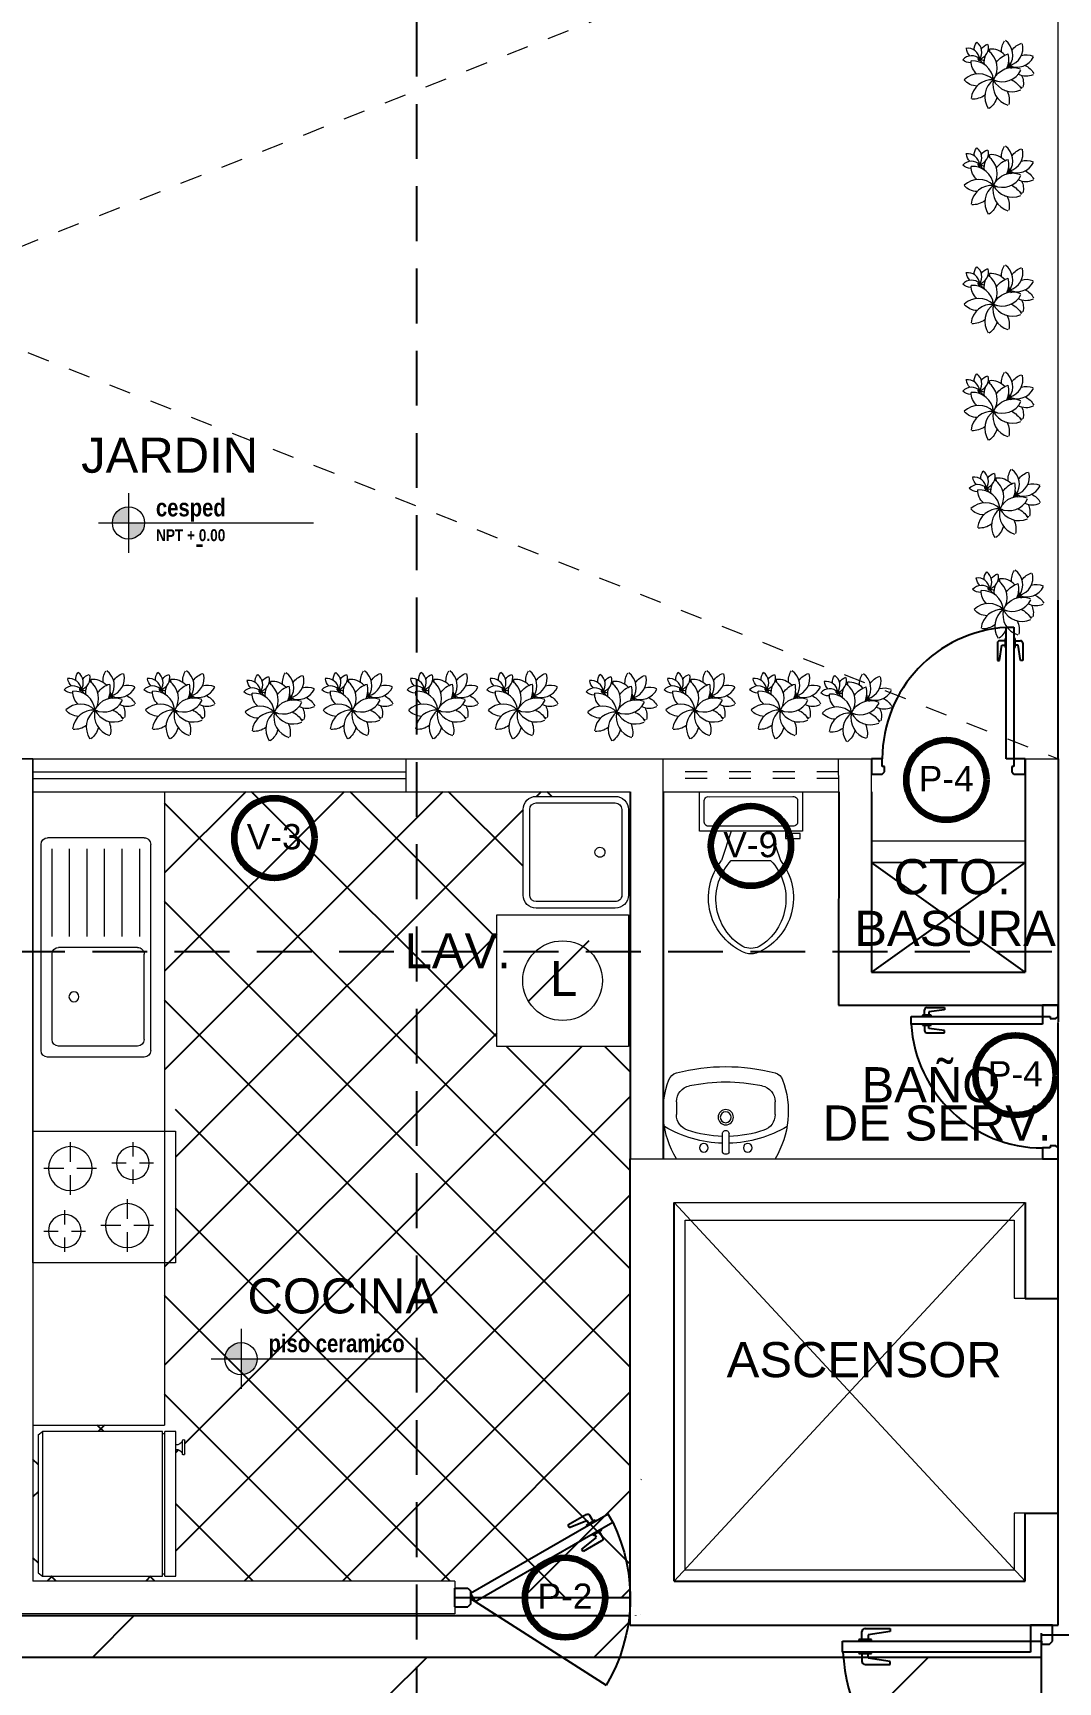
# Model space of a CAD drawing. Header units: millimetres. Extents: x 2204.1 to 2242.3, y 1175.1 to 1221.8.
# Drawn here: x 2216.97 to 2221.65, y 1198.23 to 1205.75 of the extents above; entities that cross this region are included whole.
import ezdxf
from ezdxf.enums import TextEntityAlignment as Align

# ---------------------------------------------------------------- set-up
doc = ezdxf.new("R2010")
doc.units = ezdxf.units.MM
doc.linetypes.add('HIDDEN', pattern=[0.375, 0.25, -0.125])
doc.linetypes.add('HIDDEN2', pattern=[0.1875, 0.125, -0.0625])
for name, color, linetype, lineweight in [('01', 1, 'Continuous', 5), ('area 1', 172, 'Continuous', 0), ('CLOSETS', 253, 'Continuous', 18), ('DETALLE SANITARIOS', 128, 'Continuous', 13), ('mobiliario', 2, 'Continuous', 18), ('MURO ALTO', 6, 'Continuous', 18), ('MURO BAJO', 3, 'Continuous', 18), ('puertas', 2, 'Continuous', 13), ('SANITARIOS', 122, 'Continuous', 18), ('TEXTO', 4, 'Continuous', 5), ('VIDRIOS', 124, 'Continuous', 18)]:
    doc.layers.add(name, color=color, linetype=linetype, lineweight=lineweight)
for name, color, linetype in [('02', 7, 'Continuous'), ('06', 6, 'Continuous'), ('08', 5, 'Continuous'), ('DETALLES PUERTAS', 8, 'Continuous'), ('muros', 1, 'Continuous'), ('Textura LINEAS', 253, 'HIDDEN2')]:
    doc.layers.add(name, color=color, linetype=linetype)
doc.styles.add('ROMAND', font='arial.ttf')
doc.styles.get("Standard").update_dxf_attribs({"font": 'arial.ttf'})
doc.styles.add('technicbold', font='techb___.ttf', dxfattribs={"height": 0.17})
doc.dimstyles.new('ARVIM', dxfattribs={"dimscale": 0.12, "dimtxt": 1, "dimasz": 1.25, "dimexe": 0.8, "dimexo": 1, "dimtad": 2, "dimtih": 1, "dimtoh": 1, "dimzin": 4, "dimdsep": 46, "dimtxsty": 'ROMAND', "dimblk": 'ARCHTICK', "dimcen": 0, "dimdle": 1, "dimclrd": 1, "dimclre": 1, "dimclrt": 251, "dimadec": 0, "dimazin": 0, "dimtfac": 1, "dimtix": 1, "dimtmove": 0, "dimatfit": 3, "dimldrblk": 'ARCHTICK', "dimfxl": 1, "dimarcsym": 0})

# ---------------------------------------------------------------- blocks, each defined once
blk = doc.blocks.new('p7')
at = {"layer": 'DETALLES PUERTAS', "color": 0, "linetype": 'ByBlock'}
for p, q in [((0.6139, 0.035), (0.6139, 0.635)), ((0.6139, 0.635), (0.6489, 0.635)), ((0.6489, 0.635), (0.6489, 0.035)), ((0.6089, 0.5832), (0.6089, 0.5432)), ((0.6139, 0.5832), (0.6089, 0.5832)), ((0.6539, 0.5832), (0.6489, 0.5832)), ((0.6539, 0.5432), (0.6539, 0.5832)), ((0.5739, 0.5632), (0.5739, 0.4832)), ((0.6089, 0.5732), (0.5839, 0.5732)), ((0.5839, 0.4832), (0.5939, 0.5532)), ((0.5939, 0.5532), (0.6089, 0.5532)), ((0.6089, 0.5432), (0.6139, 0.5432)), ((0.6489, 0.5432), (0.6539, 0.5432)), ((0.6539, 0.5732), (0.6789, 0.5732)), ((0.6689, 0.5532), (0.6539, 0.5532)), ((0.6789, 0.4832), (0.6689, 0.5532)), ((0.6889, 0.5632), (0.6889, 0.4832)), ((0.5739, 0.4832), (0.5839, 0.4832)), ((0.6889, 0.4832), (0.6789, 0.4832)), ((0.0489, 0.035), (0, 0.035)), ((0, 0.035), (0, -0.035)), ((0.0489, 0), (0.0489, 0.035)), ((0.0589, 0), (0.0489, 0)), ((0.0589, -0.025), (0.0589, 0)), ((0.6489, 0.035), (0.6139, 0.035)), ((0.6389, 0), (0.6389, -0.025)), ((0.6489, 0), (0.6389, 0)), ((0.6489, 0.035), (0.6489, 0)), ((0.7, 0.035), (0.6489, 0.035)), ((0.7, -0.035), (0.7, 0.035)), ((0, -0.035), (0.0489, -0.035)), ((0.0489, -0.035), (0.0589, -0.025)), ((0.6389, -0.025), (0.6489, -0.035)), ((0.6489, -0.035), (0.7, -0.035))]:
    blk.add_line(p, q, dxfattribs=at)
for centre, radius, start, end in [((0.6489, 0.035), 0.6, 93.3442, 180), ((0.5839, 0.5632), 0.01, 90, 180), ((0.6789, 0.5632), 0.01, 0, 90)]:
    blk.add_arc(centre, radius, start, end, dxfattribs=at)
blk = doc.blocks.new('BVCXX')
at = {"layer": 'mobiliario'}
for p, q in [((8.1577, -70.0342), (7.5577, -70.0342)), ((7.5577, -70.0342), (7.5577, -70.6842)), ((8.1577, -70.6842), (8.1577, -70.0342)), ((8.1577, -70.0842), (7.5577, -70.0842)), ((7.7277, -70.1342), (7.7277, -70.2242)), ((8.0127, -70.1342), (8.0127, -70.1992)), ((7.6977, -70.2542), (7.6077, -70.2542)), ((7.7277, -70.2842), (7.7277, -70.3742)), ((7.8477, -70.2542), (7.7577, -70.2542)), ((7.9827, -70.2292), (7.9177, -70.2292)), ((8.0127, -70.2592), (8.0127, -70.3242)), ((8.1077, -70.2292), (8.0427, -70.2292)), ((7.7027, -70.5092), (7.7027, -70.4442)), ((7.9877, -70.3942), (7.9877, -70.4842)), ((7.9577, -70.5142), (7.8677, -70.5142)), ((8.1077, -70.5142), (8.0177, -70.5142)), ((7.6077, -70.5392), (7.6727, -70.5392)), ((7.7027, -70.6342), (7.7027, -70.5692)), ((7.7327, -70.5392), (7.7977, -70.5392)), ((7.9877, -70.5442), (7.9877, -70.6342)), ((7.5577, -70.6842), (8.1577, -70.6842))]:
    blk.add_line(p, q, dxfattribs=at)
for centre, radius in [((7.7277, -70.2542), 0.1), ((8.0127, -70.2292), 0.075), ((7.9877, -70.5142), 0.1), ((7.7027, -70.5392), 0.075)]:
    blk.add_circle(centre, radius, dxfattribs=at)
blk = doc.blocks.new('puerta vai ven')
at = {"layer": '02'}
for p, q in [((656.305, 163.5864), (656.305, 163.5346)), ((656.379, 163.5864), (656.305, 163.5864)), ((656.379, 163.5864), (656.379, 163.5346)), ((656.305, 163.5346), (656.3156, 163.524)), ((656.3156, 163.524), (656.3684, 163.524)), ((656.3462, 163.524), (656.6918, 162.9817)), ((656.3684, 163.524), (656.379, 163.5346)), ((656.01, 163.0614), (656.0523, 163.1347)), ((656.0615, 163.1294), (656.0336, 163.06)), ((656.0523, 163.1347), (656.0615, 163.1294)), ((656.0368, 163.0337), (656.0139, 163.0469)), ((656.0526, 163.0612), (656.0315, 163.0246)), ((656.0336, 163.06), (656.0474, 163.052)), ((656.0572, 163.0585), (656.0526, 163.0612)), ((656.0727, 163.0008), (656.0939, 163.0374)), ((656.0939, 163.0374), (656.0893, 163.04)), ((656.1485, 163.0791), (656.1023, 163.0203)), ((656.1153, 163.0006), (656.1576, 163.0738)), ((656.1576, 163.0738), (656.1485, 163.0791)), ((656.0315, 163.0246), (656.0361, 163.0219)), ((656.0681, 163.0034), (656.0727, 163.0008)), ((656.078, 163.0099), (656.1009, 162.9967)), ((656.1023, 163.0203), (656.0886, 163.0282))]:
    blk.add_line(p, q, dxfattribs=at)
blk.add_lwpolyline([(656.326, 163.524), (656.358, 163.5055), (656.0408, 162.956), (656.0087, 162.9745)], close=True, dxfattribs=at)
for centre, radius, start, end in [((656.0192, 163.0561), 0.0106, 150, 240), ((656.3426, 163.5698), 0.6839, 243.81587, 300.7054), ((656.1062, 163.0059), 0.0106, 240, 330)]:
    blk.add_arc(centre, radius, start, end, dxfattribs=at)
blk = doc.blocks.new('A$C36C01319')
at = {"layer": '02', "xscale": 1.140943848105845, "yscale": 1.140943848105845, "zscale": 1.140943848105845, "rotation": 89.99999999996574}
blk.add_blockref('puerta vai ven', (186.6428, -748.4691), dxfattribs=at)
blk = doc.blocks.new('lav')
for p, q in [((0, 0.47), (0, -0.47)), ((0.47, 0.5), (0.03, 0.5)), ((0.5, 0.47), (0.5, -0.47)), ((0.05, 0.42), (0.05, 0.03)), ((0.44, 0.45), (0.08, 0.45)), ((0.47, 0.42), (0.47, 0.03)), ((0.44, 0), (0.08, 0)), ((0.05, -0.05), (0.05, -0.45)), ((0.13, -0.05), (0.13, -0.45)), ((0.21, -0.05), (0.21, -0.45)), ((0.29, -0.05), (0.29, -0.45)), ((0.37, -0.05), (0.37, -0.45)), ((0.45, -0.05), (0.45, -0.45)), ((0.47, -0.5), (0.03, -0.5))]:
    blk.add_line(p, q)
blk.add_circle((0.15, 0.225), 0.0227)
for centre, start, end in [((0.03, 0.47), 90, 180), ((0.47, 0.47), 0, 90), ((0.08, 0.42), 90, 180), ((0.44, 0.42), 0, 90), ((0.08, 0.03), 180, 270), ((0.44, 0.03), 270, 0), ((0.03, -0.47), 180, 270), ((0.47, -0.47), 270, 0)]:
    blk.add_arc(centre, 0.03, start, end)
blk = doc.blocks.new('_ARCHTICK')
at = {"color": 0, "linetype": 'ByBlock', "const_width": 0.15}
blk.add_lwpolyline([(-0.5, -0.5), (0.5, 0.5)], dxfattribs=at)
blk = doc.blocks.new('*D50')
at = {"layer": 'DEFPOINTS', "color": 0, "transparency": 16777216}
for p in [(2217.9557, 1202.4379), (2209.2671, 1202.2879), (2217.9557, 1202.2879)]:
    blk.add_point(p, dxfattribs=at)
at = {"layer": 'muros', "color": 1, "lineweight": -2, "transparency": 16777216}
for p, q in [((2209.2671, 1202.4379), (2209.2671, 1202.5879)), ((2209.2791, 1202.4379), (2209.1711, 1202.4379)), ((2209.2671, 1202.4379), (2209.2671, 1202.2879)), ((2209.2791, 1202.2879), (2209.1711, 1202.2879)), ((2209.2671, 1202.2879), (2209.2671, 1202.1379))]:
    blk.add_line(p, q, dxfattribs=at)
at = {"layer": 'muros', "color": 1, "lineweight": -2, "transparency": 16777216, "xscale": 0.15, "yscale": 0.15, "zscale": 0.15}
for p, rotation in [((2209.2671, 1202.4379), 270), ((2209.2671, 1202.2879), 90)]:
    blk.add_blockref('_ARCHTICK', p, dxfattribs=dict(at, rotation=rotation))
at = {"layer": 'muros', "color": 251, "lineweight": 200, "transparency": 16777216, "insert": (2209.0866, 1202.3629), "char_height": 0.12, "attachment_point": 5, "style": 'ROMAND'}
blk.add_mtext('.15', dxfattribs=at)
blk = doc.blocks.new('Arb-ch-p')
for points in [[(0.109, 0.201, -0.183994), (0.125, 0.269, 0.04513)], [(0.149, 0.134, 0.438597), (0.125, 0.269)], [(-0.133, 0.051, -0.167274), (-0.18, 0.151, 0.04513)], [(0, 0, 0.403598), (-0.175, 0.157, -0.04513)], [(-0.069, 0.125, -0.21109), (-0.035, 0.233)], [(0, 0, 0.403598), (-0.033, 0.233, -0.04513)], [(0, 0, 0.403598), (0.125, 0.199, -0.04513)], [(0.027, 0.14, -0.226321), (0.125, 0.199)], [(0.149, 0.134, 0.146284), (0.113, 0.09, -0.04513)], [(0.149, 0.134, -0.043359), (0.132, 0.135, 0.04513)], [(0.149, 0.134, -0.043359), (0.136, 0.145, 0.04513)], [(0.149, 0.134, -0.043359), (0.136, 0.124, 0.04513)], [(0.149, 0.134, 0.100856), (0.146, 0.095, -0.04513)], [(0.149, 0.134, -0.043359), (0.146, 0.151, 0.04513)], [(0.149, 0.134, -0.043359), (0.146, 0.117, 0.04513)], [(0.149, 0.134, 0.434864), (0.219, 0.256)], [(0.149, 0.134, 0.403598), (0.28, 0.177, -0.04513)], [(0.149, 0.134, -0.043359), (0.158, 0.149, 0.04513)], [(0.149, 0.134, -0.043359), (0.165, 0.14, 0.04513)], [(0.149, 0.134, 0.403598), (0.276, 0.083, -0.04513)], [(0.149, 0.134, -0.043359), (0.157, 0.119, 0.04513)], [(0.149, 0.134, -0.043359), (0.165, 0.128, 0.04513)], [(0.165, 0.216, -0.167274), (0.218, 0.253, 0.04513)], [(0.214, 0.187, -0.226321), (0.28, 0.177)], [(0, 0, 0.403598), (-0.235, 0.008, -0.04513)], [(-0.135, -0.047, -0.167274), (-0.235, 0, 0.04513)], [(0, 0, 0.403598), (-0.185, -0.145, -0.04513)], [(0, 0, -0.043359), (-0.029, 0.001, 0.04513)], [(0, 0, -0.043359), (-0.023, -0.018, 0.04513)], [(0, 0, -0.043359), (-0.022, 0.019, 0.04513)], [(0, 0, 0.403598), (0.11, -0.208, -0.04513)], [(0, 0, -0.043359), (-0.006, -0.029, 0.04513)], [(0, 0, -0.043359), (-0.005, 0.029, 0.04513)], [(0, 0, 0.414018), (0.225, 0.076)], [(0, 0, -0.043359), (0.015, 0.025, 0.04513)], [(0, 0, -0.043359), (0.028, 0.01, 0.04513)], [(0, 0, -0.043359), (0.027, -0.011, 0.04513)], [(0.111, 0.09, -0.110777), (0.185, 0.092, 0.04513)], [(0.211, -0.062, 0.233737), (0.24, 0.068)], [(0.215, 0.059, -0.01296), (0.24, 0.068)], [(0.232, 0.133, -0.167274), (0.278, 0.087, 0.04513)], [(-0.074, -0.123, -0.167274), (-0.18, -0.151, 0.04513)], [(0, 0, 0.403598), (-0.049, -0.23, -0.04513)], [(-0.07, -0.103, 0.005323), (-0.073, -0.105, -0.04513)], [(-0.072, -0.112, -0.001273), (-0.073, -0.112, 0.04513)], [(0, 0, -0.403598), (0.118, -0.204, 0.04513)], [(0.108, -0.094, 0.163977), (0.225, -0.087)], [(0.132, -0.112, -0.043359), (0.112, -0.128, 0.04513)], [(0.132, -0.112, -0.043359), (0.113, -0.095, 0.04513)], [(0.132, -0.112, 0.042709), (0.113, -0.095, -0.04513)], [(0.132, -0.112, 0.030163), (0.114, -0.111, -0.04513)], [(0.132, -0.112, -0.029621), (0.115, -0.112, 0.04513)], [(0.132, -0.112, 0.030874), (0.118, -0.123, -0.04513)], [(0.132, -0.112, -0.043359), (0.127, -0.137, 0.04513)], [(0.132, -0.112, 0.403598), (0.229, -0.293, -0.04513)], [(0.132, -0.112, -0.022933), (0.13, -0.099, 0.04513)], [(0.132, -0.112, 0.022349), (0.131, -0.099, -0.04513)], [(0.132, -0.112, 0.403598), (0.327, -0.049, -0.04513)], [(0.132, -0.112, 0.024355), (0.14, -0.1, -0.04513)], [(0.132, -0.112, -0.023455), (0.139, -0.1, 0.04513)], [(0.132, -0.112, 0.05643), (0.163, -0.1, -0.04513)], [(0.132, -0.112, -0.043359), (0.156, -0.104, 0.04513)], [(0.132, -0.112, -0.043359), (0.156, -0.121, 0.04513)], [(0.132, -0.112, -0.043359), (0.145, -0.134, 0.04513)], [(0.132, -0.112, 0.403598), (0.322, -0.189, -0.04513)], [(0.143, -0.003, -0.172591), (0.225, -0.087)], [(0.229, -0.033, -0.167274), (0.325, -0.042, 0.04513)], [(0.257, -0.114, -0.167274), (0.325, -0.182, 0.04513)], [(0.022, -0.141, -0.167274), (-0.041, -0.232, 0.04513)], [(-0.025, -0.219, 0.033271), (-0.029, -0.238, -0.04513)], [(0.068, -0.219, -0.167274), (-0.025, -0.244, 0.04513)], [(0.024, -0.144, 0.007513), (0.021, -0.147, -0.04513)], [(0.074, -0.191, 0.217553), (0.09, -0.312, -0.04513)], [(0.152, -0.235, -0.167274), (0.097, -0.314, 0.04513)], [(0.226, -0.194, -0.167274), (0.235, -0.289, 0.04513)]]:
    blk.add_lwpolyline(points, format="xyb")
blk = doc.blocks.new('Nivel')
at = {"layer": '01', "ltscale": 0.8}
h = blk.add_hatch(color=256, dxfattribs=at)
h.paths.add_polyline_path([(0, 0), (0, 0.14, 0.414214), (-0.14, 0)])
h.paths.add_polyline_path([(0, 0), (0, -0.14, 0.414214), (0.14, 0)])
for p, q in [((0, 0.26), (0, -0.26)), ((-0.26, 0), (1.606, 0)), ((0, 0), (0, 0)), ((0, 0), (0, 0))]:
    blk.add_line(p, q, dxfattribs=at)
blk.add_circle((0, 0), 0.14, dxfattribs=at)
blk = doc.blocks.new('REFR')
for p, q in [((-23.389, 640.2379), (-23.369, 640.2529)), ((-23.389, 639.6164), (-23.389, 640.2379)), ((-23.369, 640.2529), (-22.8279, 640.2529)), ((-23.369, 639.6014), (-23.369, 640.2529)), ((-22.8279, 640.2529), (-22.8279, 639.6014)), ((-22.8279, 640.2429), (-22.8179, 640.2429)), ((-22.8179, 640.2529), (-22.8179, 639.6014)), ((-22.8179, 640.2529), (-22.7679, 640.2529)), ((-22.7679, 640.2529), (-22.7679, 639.6014)), ((-22.7379, 639.7014), (-22.7379, 639.6414)), ((-22.7279, 639.7014), (-22.7279, 639.6414)), ((-23.389, 639.6164), (-23.369, 639.6014)), ((-22.8279, 639.6014), (-23.369, 639.6014)), ((-22.8179, 639.6114), (-22.8279, 639.6114)), ((-22.7679, 639.6014), (-22.8179, 639.6014))]:
    blk.add_line(p, q)
for centre, radius, start, end in [((-22.7668, 639.7122), 0.0308, 267.90001, 339.48012), ((-22.7329, 639.7014), 0.005, 0, 180), ((-22.7668, 639.6306), 0.0308, 20.51988, 92.09999), ((-22.7329, 639.6414), 0.005, 180, 0)]:
    blk.add_arc(centre, radius, start, end)
blk = doc.blocks.new('KIUN')
at = {"layer": '01'}
for p, q in [((434.6911, -123.4753), (434.3311, -123.4753)), ((434.6911, -123.5053), (434.3311, -123.5053)), ((434.2711, -123.5353), (434.2711, -123.9253)), ((434.3011, -123.5353), (434.3011, -123.9253)), ((434.7211, -123.9253), (434.7211, -123.5353)), ((434.7511, -123.9253), (434.7511, -123.5353)), ((434.3311, -123.9553), (434.6911, -123.9553)), ((434.3311, -123.9853), (434.6911, -123.9853))]:
    blk.add_line(p, q, dxfattribs=at)
for centre, major_axis, start_param, end_param in [((434.3311, -123.5353), (-0.0424, 0.0424), -0.785398, 0.785398), ((434.3311, -123.5353), (-0.0212, 0.0212), -0.785398, 0.785398), ((434.6911, -123.5353), (-0.0424, 0.0424), 3.926991, 5.497787), ((434.6911, -123.5353), (-0.0212, 0.0212), 3.926991, 5.497787), ((434.4011, -123.7303), (0.0161, 0.0161), 5.497787, 8.63938), ((434.4011, -123.7303), (-0.0161, 0.0161), 0.785398, 3.926991), ((434.3311, -123.9253), (0.0424, 0.0424), 2.356194, 3.926991), ((434.3311, -123.9253), (0.0212, 0.0212), 2.356194, 3.926991), ((434.6911, -123.9253), (0.0424, 0.0424), 3.926991, 5.497787), ((434.6911, -123.9253), (0.0212, 0.0212), 3.926991, 5.497787)]:
    blk.add_ellipse(centre, major_axis=major_axis, ratio=1, start_param=start_param, end_param=end_param, dxfattribs=at)
blk = doc.blocks.new('WES')
at = {"layer": 'DETALLE SANITARIOS', "color": 2}
for p, q in [((-2.2835, -74.7943), (-2.2835, -74.7046)), ((-2.7203, -74.8503), (-2.6755, -74.8503)), ((-2.7203, -74.8727), (-2.7203, -74.8503)), ((-2.6531, -74.8727), (-2.7203, -74.8727)), ((-2.6755, -74.8503), (-2.6755, -74.8391)), ((-2.6531, -74.8391), (-2.6531, -74.8727)), ((-2.5859, -74.8391), (-2.6307, -74.9735)), ((-2.4067, -74.8391), (-2.3619, -74.9735)), ((-2.4067, -74.9735), (-2.5859, -74.9735))]:
    blk.add_line(p, q, dxfattribs=at)
blk.add_lwpolyline([(-2.2611, -74.8391), (-2.2611, -74.6598), (-2.7315, -74.6598), (-2.7315, -74.8391)], close=True, dxfattribs=at)
for points in [[(-2.7091, -74.7046), (-2.7091, -74.7943)], [(-2.3059, -74.6822), (-2.6867, -74.6822)], [(-2.6867, -74.8167), (-2.3059, -74.8167)]]:
    blk.add_lwpolyline(points, dxfattribs=at)
for centre, radius, start, end in [((-2.6895, -74.7018), 0.0198, 81.8699, 188.1301), ((-2.3031, -74.7018), 0.0198, 351.8699, 98.1301), ((-2.6895, -74.7971), 0.0198, 171.8699, 278.1301), ((-2.3031, -74.7971), 0.0198, 261.8699, 8.1301), ((-2.4175, -75.1433), 0.2726, 141.46911, 247.97143), ((-2.4022, -75.1486), 0.2538, 136.36773, 238.94682), ((-2.5751, -75.1433), 0.2726, 292.02843, 38.53071), ((-2.5904, -75.1486), 0.2538, 301.05301, 43.63209), ((-2.4963, -75.2843), 0.0896, 245.73182, 294.26817), ((-2.4963, -75.3095), 0.0896, 254.86053, 285.13947)]:
    blk.add_arc(centre, radius, start, end, dxfattribs=at)
blk = doc.blocks.new('OLKIJ')
at = {"layer": 'mobiliario'}
for p, q in [((539.6364, -168.067), (539.6364, -168.517)), ((539.896, -168.067), (539.8374, -168.067)), ((539.6664, -168.277), (539.7504, -168.277)), ((539.6664, -168.307), (539.7504, -168.307)), ((539.8374, -168.517), (539.896, -168.517))]:
    blk.add_line(p, q, dxfattribs=at)
at = {"layer": 'mobiliario', "extrusion": (0, 0, -1)}
for centre, major_axis, start_param, end_param in [((539.8516, -168.4205), (0.2926, 0.2926), -1.332225, -0.427649), ((540.254, -168.292), (-0.3872, 0.3872), 5.52518, 6.033719), ((539.979, -168.0797), (0.0354, 0.0354), -0.427649, 0.528882), ((539.8374, -168.142), (-0.053, 0.053), 5.82106, 7.068583), ((539.896, -168.142), (0.053, 0.053), -0.785398, 0.581791), ((539.1696, -168.292), (-0.6271, 0.6271), 2.099679, 2.61271), ((539.6864, -168.192), (-0.0141, 0.0141), 5.497787, 11.780972), ((540.2851, -168.292), (-0.3869, 0.3869), 5.525204, 5.82106), ((539.1696, -168.292), (0.5776, 0.5776), 0.581791, 0.989005), ((539.8254, -168.292), (-0.0247, 0.0247), 5.497787, 11.780972), ((539.8254, -168.292), (-0.0177, 0.0177), 5.497787, 11.780972), ((539.8254, -168.292), (-0.0177, 0.0177), 5.497787, 11.780972), ((539.6726, -168.292), (0.0115, 0.0115), 2.750986, 5.102996), ((540.254, -168.292), (0.3872, 0.3872), 3.391059, 3.899598), ((540.2851, -168.292), (0.3869, 0.3869), 3.603718, 3.899574), ((539.7504, -168.292), (-0.0106, 0.0106), 0.785398, 3.926991), ((539.6864, -168.392), (0.0141, 0.0141), 3.926991, 10.210176), ((539.8374, -168.442), (0.053, 0.053), 2.356194, 3.603718), ((539.896, -168.442), (-0.053, 0.053), 2.559801, 3.926991), ((539.8516, -168.1634), (-0.2926, 0.2926), 3.569242, 4.473817), ((539.979, -168.5043), (-0.0354, 0.0354), 2.61271, 3.569242)]:
    blk.add_ellipse(centre, major_axis=major_axis, ratio=1, start_param=start_param, end_param=end_param, dxfattribs=at)

msp = doc.modelspace()

# ---------------------------------------------------------------- linework, layer by layer
at = {"layer": '01', "ltscale": 8}
for p, q in [((2219.8952, 1200.4147), (2221.4953, 1198.6883)), ((2221.4953, 1200.4147), (2219.8952, 1198.6883)), ((2221.4953, 1199.9774), (2221.4453, 1199.9774)), ((2221.4953, 1198.9991), (2221.4453, 1198.9991))]:
    msp.add_line(p, q, dxfattribs=at)
at = {"layer": '01'}
for points in [[(2220.7952, 1202.0646), (2221.4953, 1202.0646)], [(2220.7952, 1201.9646), (2221.4953, 1201.9646)]]:
    msp.add_lwpolyline(points, dxfattribs=at)
at = {"layer": '01', "ltscale": 8}
msp.add_lwpolyline([(2221.4453, 1198.9991), (2221.4453, 1198.7383), (2219.9453, 1198.7383), (2219.9453, 1200.3347), (2221.4453, 1200.3347), (2221.4453, 1199.9791)], dxfattribs=at)
at = {"layer": '06', "ltscale": 8}
for p, q in [((2221.4953, 1202.4379), (2221.4953, 1201.4646)), ((2221.6453, 1202.4379), (2221.6453, 1201.2385)), ((2219.6952, 1198.4883), (2219.6952, 1200.6147)), ((2221.6453, 1199.9774), (2221.6453, 1200.6147)), ((2219.8952, 1198.6883), (2219.8952, 1200.4147)), ((2221.4953, 1200.4147), (2221.4953, 1199.9774)), ((2219.8952, 1198.6883), (2221.4953, 1198.6883)), ((2219.6952, 1198.4883), (2221.6453, 1198.4883))]:
    msp.add_line(p, q, dxfattribs=at)
at = {"layer": '06'}
for p, q in [((2219.6952, 1202.2878), (2219.6952, 1201.2384)), ((2219.8451, 1202.288), (2219.8451, 1201.3847)), ((2220.6453, 1202.288), (2220.6452, 1201.3147)), ((2220.7952, 1202.2878), (2220.7952, 1201.4646)), ((2220.7952, 1201.4646), (2221.4953, 1201.4646)), ((2219.8451, 1201.3847), (2219.8451, 1200.6147)), ((2220.6452, 1201.3146), (2221.6453, 1201.3146)), ((2220.6452, 1201.3146), (2221.6453, 1201.3146)), ((2219.6952, 1201.2384), (2219.6952, 1200.6147)), ((2221.6453, 1198.4883), (2221.6453, 1198.9991)), ((2219.7395, 1198.5383), (2219.7395, 1198.5383))]:
    msp.add_line(p, q, dxfattribs=at)
at = {"layer": '06', "ltscale": 8}
for points in [[(2221.4953, 1199.9774), (2221.6453, 1199.9774)], [(2221.4953, 1198.6883), (2221.4953, 1198.9991)], [(2221.4953, 1198.9991), (2221.6453, 1198.9991)]]:
    msp.add_lwpolyline(points, dxfattribs=at)
at = {"layer": '08', "color": 252, "linetype": 'HIDDEN'}
for p, q in [((2218.7225, 1185.6733), (2218.7225, 1218.4182)), ((2206.3677, 1201.5593), (2239.039, 1201.5593))]:
    msp.add_line(p, q, dxfattribs=at)
at = {"layer": '08', "ltscale": 2}
for points in [[(2221.4953, 1201.9646), (2220.7952, 1201.4646)], [(2221.4953, 1201.4646), (2220.7952, 1201.9646)]]:
    msp.add_lwpolyline(points, dxfattribs=at)
at = {"layer": 'area 1'}
msp.add_lwpolyline([(2221.4953, 1201.4646), (2221.4953, 1201.9646), (2220.7952, 1201.9646), (2220.7952, 1201.4646)], close=True, dxfattribs=at)
at = {"layer": 'CLOSETS'}
msp.add_line((2221.6453, 1201.2347), (2221.6453, 1206.6379), dxfattribs=at)
at = {"layer": 'mobiliario'}
for p, q in [((2217.5719, 1202.288), (2217.5719, 1200.7398)), ((2217.5719, 1200.4398), (2217.5719, 1199.3999)), ((2216.9719, 1199.3999), (2217.5719, 1199.3999))]:
    msp.add_line(p, q, dxfattribs=at)
msp.add_lwpolyline([(2219.0866, 1201.1266), (2219.0866, 1201.7266), (2219.6866, 1201.7265), (2219.6866, 1201.1265)], close=True, dxfattribs=at)
msp.add_circle((2219.3866, 1201.4265), 0.1816, dxfattribs=at)
at = {"layer": 'MURO ALTO'}
for p, q in [((2213.7953, 1202.4376), (2216.9719, 1202.4376)), ((2216.9719, 1202.4376), (2213.7953, 1202.4376)), ((2216.9719, 1202.4376), (2216.9719, 1201.2383)), ((2216.9719, 1201.8568), (2216.9719, 1202.4376)), ((2218.6719, 1202.4379), (2220.8442, 1202.4379)), ((2218.6719, 1202.4379), (2218.6719, 1202.2878)), ((2219.8451, 1202.288), (2219.8452, 1202.4379)), ((2220.6453, 1202.2879), (2220.6452, 1202.4379)), ((2220.7952, 1202.2878), (2220.7952, 1202.4379)), ((2221.4953, 1202.4379), (2221.6453, 1202.4379)), ((2218.6719, 1202.2878), (2219.6952, 1202.2878)), ((2219.8451, 1202.2878), (2220.6453, 1202.2878)), ((2216.9719, 1200.6572), (2216.9719, 1201.8568)), ((2216.9719, 1201.2383), (2216.9719, 1198.6889)), ((2219.6952, 1200.6147), (2221.6453, 1200.6147)), ((2219.8952, 1200.4147), (2221.4953, 1200.4147)), ((2218.8959, 1198.6889), (2216.9719, 1198.6889)), ((2218.8959, 1198.6889), (2218.8959, 1198.5389)), ((2216.9719, 1198.5389), (2216.7709, 1198.5389)), ((2218.8959, 1198.5389), (2216.9719, 1198.5389))]:
    msp.add_line(p, q, dxfattribs=at)
at = {"layer": 'MURO BAJO'}
for p, q in [((2216.9719, 1202.4379), (2218.6719, 1202.4379)), ((2216.9719, 1202.2878), (2218.6719, 1202.2878))]:
    msp.add_line(p, q, dxfattribs=at)
at = {"layer": 'muros', "lineweight": 200}
for centre in [(2221.1363, 1202.3416), (2218.0724, 1202.0767), (2220.2451, 1202.0409), (2221.4515, 1200.9956), (2219.3979, 1198.6139)]:
    msp.add_circle(centre, 0.1824, dxfattribs=at)
at = {"layer": 'TEXTO', "color": 3, "lineweight": 35}
msp.add_line((2217.7177, 1203.4099), (2217.7447, 1203.4099), dxfattribs=at)
at = {"layer": 'Textura LINEAS', "color": 8, "linetype": 'Continuous', "ltscale": 8}
for p, q in [((2221.6453, 1202.438), (2221.6453, 1203.1609)), ((2218.8398, 1202.288), (2217.5719, 1201.0201)), ((2218.3908, 1202.288), (2217.5719, 1201.4691)), ((2217.9417, 1202.288), (2217.5719, 1201.9182)), ((2219.6952, 1200.1126), (2217.5719, 1202.2359)), ((2219.0866, 1201.1702), (2217.9688, 1202.288)), ((2219.0866, 1201.6192), (2218.4179, 1202.288)), ((2219.2066, 1201.9482), (2218.8669, 1202.288)), ((2219.2888, 1202.288), (2219.2677, 1202.2669)), ((2219.337, 1202.2669), (2219.3159, 1202.288)), ((2219.2066, 1202.2058), (2217.6219, 1200.6211)), ((2219.6952, 1199.6636), (2217.5719, 1201.7868)), ((2219.0866, 1201.6367), (2217.5719, 1200.1221)), ((2219.5068, 1201.6079), (2219.2313, 1201.3324)), ((2219.6952, 1199.2146), (2217.5719, 1201.3378)), ((2219.6952, 1201.3473), (2219.6866, 1201.3387)), ((2219.0866, 1201.1877), (2217.5719, 1199.6731)), ((2221.6453, 1200.5347), (2221.6453, 1201.2347)), ((2219.4744, 1201.1265), (2217.6637, 1199.3159)), ((2219.6952, 1200.5616), (2219.1303, 1201.1266)), ((2219.6952, 1201.0106), (2219.5793, 1201.1265)), ((2219.6952, 1200.8983), (2217.6233, 1198.8264)), ((2218.8684, 1199.5923), (2217.6219, 1200.8388)), ((2219.6952, 1200.4493), (2217.9348, 1198.6889)), ((2219.3979, 1198.6139), (2217.6219, 1200.3898)), ((2218.8738, 1198.6889), (2217.5719, 1199.9908)), ((2219.6952, 1200.0003), (2218.3838, 1198.6889)), ((2221.6453, 1198.9991), (2221.6453, 1199.9774)), ((2218.4248, 1198.6889), (2217.5719, 1199.5418)), ((2219.6952, 1199.5513), (2218.8328, 1198.6889)), ((2219.6952, 1198.7656), (2218.8684, 1199.5923)), ((2217.2944, 1199.3703), (2217.2648, 1199.3999)), ((2217.2987, 1199.3999), (2217.2692, 1199.3703)), ((2216.9951, 1199.2206), (2216.9719, 1199.2438)), ((2217.6353, 1199.2875), (2217.6233, 1199.2754)), ((2216.9951, 1199.0963), (2216.9719, 1199.0731)), ((2219.6952, 1199.1023), (2219.2068, 1198.6139)), ((2219.7453, 1199.1524), (2219.743, 1199.15)), ((2217.9758, 1198.6889), (2217.6233, 1199.0414)), ((2216.9951, 1198.7716), (2216.9719, 1198.7947)), ((2217.0593, 1198.7114), (2217.0367, 1198.6889)), ((2217.0778, 1198.6889), (2217.0553, 1198.7114)), ((2217.5083, 1198.7114), (2217.4858, 1198.6889)), ((2217.5268, 1198.6889), (2217.5043, 1198.7114)), ((2219.6952, 1198.6533), (2219.6558, 1198.6139)), ((2223.9205, 1198.4418), (2221.5703, 1198.4418))]:
    msp.add_line(p, q, dxfattribs=at)
at = {"layer": 'Textura LINEAS', "linetype": 'ByBlock'}
for p, q in [((2218.8959, 1198.6139), (2219.6952, 1198.6139)), ((2212.8953, 1198.5327), (2219.6952, 1198.5327)), ((2217.2447, 1198.3423), (2217.4352, 1198.5328)), ((2219.5307, 1198.3423), (2219.6952, 1198.5068)), ((2219.7211, 1198.5327), (2219.7212, 1198.5328)), ((2221.5703, 1197.4885), (2221.5703, 1198.4517)), ((2212.8953, 1198.3422), (2221.5703, 1198.3422)), ((2218.5782, 1198.1518), (2218.7687, 1198.3423)), ((2220.8642, 1198.1518), (2221.0547, 1198.3423))]:
    msp.add_line(p, q, dxfattribs=at)
at = {"layer": 'VIDRIOS', "linetype": 'HIDDEN2', "ltscale": 0.7}
for p, q in [((2210.9953, 1206.6379), (2221.6453, 1202.4379)), ((2221.6453, 1206.6379), (2210.9953, 1202.4379)), ((2220.6453, 1202.3784), (2219.8452, 1202.3784)), ((2220.6453, 1202.3484), (2219.8452, 1202.3484))]:
    msp.add_line(p, q, dxfattribs=at)
at = {"layer": 'VIDRIOS'}
for p, q in [((2216.9719, 1202.378), (2218.6719, 1202.378)), ((2216.9719, 1202.348), (2218.6719, 1202.348))]:
    msp.add_line(p, q, dxfattribs=at)

# ---------------------------------------------------------------- block references
at = {"extrusion": (0, 0, -1), "zscale": -1, "rotation": 90.00000000000004}
msp.add_blockref('BVCXX', (-2287.6562, 1192.5821), dxfattribs=at)
at = {"layer": '01', "xscale": 0.5247559576633212, "yscale": 0.5247559576633212, "zscale": 0.8073168571284746}
for p in [(2217.4074, 1203.5134), (2217.9206, 1199.7026)]:
    msp.add_blockref('Nivel', p, dxfattribs=at)
at = {"layer": '06', "xscale": -1, "rotation": 179.9999681969316}
msp.add_blockref('A$C36C01319', (2218.8959, 1198.9941), dxfattribs=at)
at = {"layer": 'CLOSETS', "color": 251, "xscale": 0.5653969477402442, "yscale": 0.5653969477402442, "zscale": 0.5653969477402442, "rotation": 81.73414390060292}
for p in [(2221.3511, 1205.5338), (2221.3511, 1205.0524), (2221.3511, 1204.5103), (2221.3511, 1204.0222), (2221.381, 1203.5781), (2221.3964, 1203.1188), (2217.2546, 1202.6601), (2217.618, 1202.6601), (2218.0729, 1202.651), (2218.4289, 1202.6601), (2218.8181, 1202.6601), (2219.1815, 1202.6601), (2219.6342, 1202.651), (2219.9902, 1202.6601), (2220.3795, 1202.6601), (2220.704, 1202.6472)]:
    msp.add_blockref('Arb-ch-p', p, dxfattribs=at)
at = {"layer": 'mobiliario', "extrusion": (0, 0, -1)}
for name, p, xscale, yscale, zscale, rotation in [('lav', (-2217.0087, 1201.5779), 0.999974999576807, 0.999974999576807, -0.999974999576807, 180), ('REFR', (-2240.6524, 1846.2508), 1.011380793526768, 1.011380793526768, -1.011380793526768, 180.0001880668545)]:
    msp.add_blockref(name, p, dxfattribs=dict(at, xscale=xscale, yscale=yscale, zscale=zscale, rotation=rotation))
at = {"layer": 'muros', "lineweight": 200, "xscale": -1, "rotation": 359.999431680238}
msp.add_blockref('KIUN', (2653.9589, 1325.7378), dxfattribs=at)
at = {"layer": 'muros', "rotation": 90}
msp.add_blockref('OLKIJ', (2051.8385, 660.9783), dxfattribs=at)
at = {"layer": 'puertas', "extrusion": (0, 0, -1)}
for p, xscale, yscale, zscale, rotation in [((-2220.7952, 1202.4029), -1.000092477239518, 1.000092477239518, -1.000092477239518, 0.0012439936064457), ((-2221.6102, 1200.6147), -1.000008563847324, 1.000008563847324, -1.000008563847324, 270.0012439936064), ((-2221.5703, 1197.4885), -1.428561223144349, 1.428561223144349, -1.428561223144349, 270)]:
    msp.add_blockref('p7', p, dxfattribs=dict(at, xscale=xscale, yscale=yscale, zscale=zscale, rotation=rotation))
at = {"layer": 'SANITARIOS', "xscale": -1, "rotation": 0.0253774334302737}
msp.add_blockref('WES', (2217.7158, 1276.9465), dxfattribs=at)

# ---------------------------------------------------------------- texts
for s, p in [('JARDIN', (2217.595, 1203.7424)), ('CTO. ', (2221.1935, 1201.8206)), ('L', (2219.3917, 1201.3568)), ('COCINA', (2218.3842, 1199.9092)), ('ASCENSOR', (2220.7616, 1199.6186))]:
    msp.add_text(s, height=0.16).set_placement(p, align=Align.CENTER)
for s, rotation, p in [('LAV.', 359.99943, (2218.9083, 1201.4829)), ('BAÑO', 360, (2221.066, 1200.8721))]:
    msp.add_text(s, height=0.16, rotation=rotation).set_placement(p, align=Align.CENTER)
at = {"char_height": 0.16, "attachment_point": 1}
for s, insert, width in [('BASURA', (2220.7163, 1201.7452), 0.948295), ('DE SERV.', (2220.5729, 1200.8575), 1.455558)]:
    msp.add_mtext(s, dxfattribs=dict(at, insert=insert, width=width))
at = {"layer": 'muros', "lineweight": 200}
for p in [(2221.1356, 1202.2902), (2221.4508, 1200.9442)]:
    msp.add_text('P-4', height=0.11516, rotation=0, dxfattribs=at).set_placement(p, align=Align.CENTER)
for s, p in [('V-3', (2218.0717, 1202.0253)), ('V-9', (2220.2444, 1201.9894)), ('P-2', (2219.3972, 1198.5625))]:
    msp.add_text(s, height=0.11516, dxfattribs=at).set_placement(p, align=Align.CENTER)
at = {"layer": 'TEXTO', "color": 3, "style": 'technicbold'}
for s, height, p in [('cesped ', 0.08059, (2217.5324, 1203.5433)), ('NPT + 0.00', 0.05416, (2217.5332, 1203.4305)), ('piso ceramico ', 0.080593, (2218.0456, 1199.7325))]:
    msp.add_text(s, height=height, dxfattribs=at).set_placement(p)

# ---------------------------------------------------------------- dimensions: what is measured, and where the dimension line sits
at = {"layer": 'muros', "lineweight": 200}
dim = msp.add_linear_dim(base=(2209.2671, 1202.2879), p1=(2217.9557, 1202.4379), p2=(2217.9557, 1202.2879), angle=90, dimstyle='ARVIM', override={"dimfxl": 0.1, "dimfxlon": 1}, dxfattribs=at)
dim.commit()
dim.dimension.update_dxf_attribs({"geometry": '*D50', "text_midpoint": (2209.0866, 1202.3629)})

doc.saveas('drawing.dxf')
